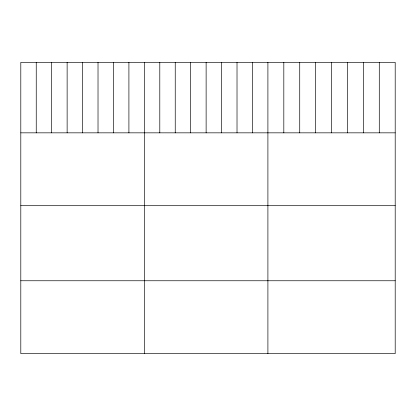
<?xml version="1.0" encoding="UTF-8"?>
<svg xmlns="http://www.w3.org/2000/svg" width="416" height="416" viewBox="0 0 416 416"><rect width="100%" height="100%" fill="white"/><g stroke="black" fill="none" stroke-linecap="round" stroke-linejoin="round"><path stroke-width="0.62" d="M395.2 132.839L395.2 353.61L20.8 353.61L20.8 62.39L395.2 62.39L395.2 132.839L20.8 132.839M20.8 205.696L395.2 205.696M20.8 280.758L395.2 280.758M379.288 62.39L379.288 132.839M363.376 62.39L363.376 132.839M347.464 62.39L347.464 132.839M331.552 62.39L331.552 132.839M315.64 62.39L315.64 132.839M299.728 62.39L299.728 132.839M283.816 62.39L283.816 132.839M267.904 62.39L267.904 353.61M252.46 62.39L252.46 132.839M237.016 62.39L237.016 132.839M221.572 62.39L221.572 132.839M206.128 62.39L206.128 132.839M190.684 62.39L190.684 132.839M175.24 62.39L175.24 132.839M159.796 62.39L159.796 132.839M144.352 62.39L144.352 353.61M128.908 62.39L128.908 132.839M113.464 62.39L113.464 132.839M98.02 62.39L98.02 132.839M82.576 62.39L82.576 132.839M67.132 62.39L67.132 132.839M51.688 62.39L51.688 132.839M36.244 62.39L36.244 132.839"/></g></svg>
